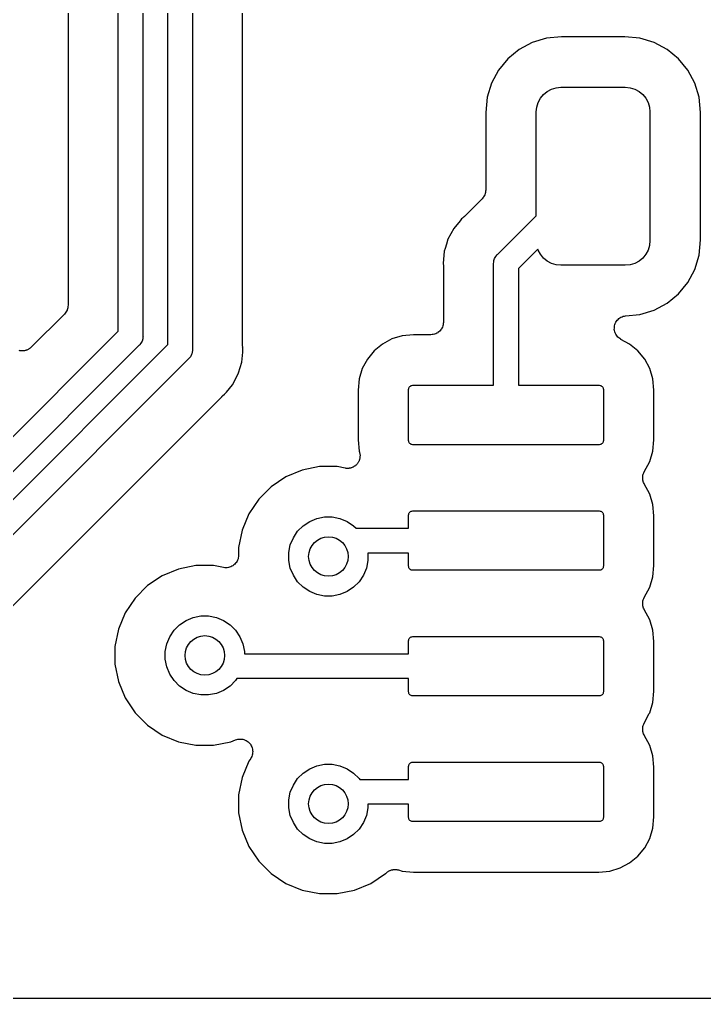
# Model space of a CAD drawing. Extents: x 83.1 to 154, y -94.5 to -68.3.
# Drawn here: x 129.38 to 136.3, y -94.47 to -84.57 of the extents above; entities that cross this region are included whole.
import ezdxf

# ---------------------------------------------------------------- set-up
doc = ezdxf.new("R2010")
doc.units = 0
doc.layers.add('BLACK', color=7, linetype='CONTINUOUS')

msp = doc.modelspace()

# ---------------------------------------------------------------- linework, layer by layer
at = {"layer": 'BLACK', "linetype": 'CONTINUOUS'}
for p, q in [((130.375, -87.7224), (130.375, -81.0061)), ((129.867, -81.0373), (129.867, -87.4594)), ((130.625, -81.0518), (130.625, -87.7681)), ((130.875, -87.8588), (130.875, -81.1425)), ((131.125, -81.1882), (131.125, -87.9045)), ((131.633, -87.8733), (131.633, -81.4512)), ((134.704, -84.761), (134.561, -84.8042)), ((134.858, -84.7457), (134.704, -84.761)), ((135.496, -84.7457), (134.858, -84.7457)), ((135.65, -84.761), (135.496, -84.7457)), ((135.793, -84.8042), (135.65, -84.761)), ((134.43, -84.8745), (134.314, -84.9691)), ((134.561, -84.8042), (134.43, -84.8745)), ((135.924, -84.8745), (135.793, -84.8042)), ((136.04, -84.9691), (135.924, -84.8745)), ((134.314, -84.9691), (134.22, -85.0843)), ((136.134, -85.0843), (136.04, -84.9691)), ((134.22, -85.0843), (134.149, -85.2158)), ((136.205, -85.2158), (136.134, -85.0843)), ((134.149, -85.2158), (134.106, -85.3584)), ((134.713, -85.2989), (134.756, -85.2758)), ((134.756, -85.2758), (134.803, -85.2616)), ((134.803, -85.2616), (134.852, -85.2568)), ((134.852, -85.2568), (135.502, -85.2568)), ((135.502, -85.2568), (135.551, -85.2616)), ((135.551, -85.2616), (135.598, -85.2758)), ((135.598, -85.2758), (135.641, -85.2989)), ((136.248, -85.3584), (136.205, -85.2158)), ((134.106, -85.3584), (134.091, -85.513)), ((134.621, -85.4111), (134.644, -85.3679)), ((134.644, -85.3679), (134.675, -85.33)), ((134.675, -85.33), (134.713, -85.2989)), ((135.641, -85.2989), (135.679, -85.33)), ((135.679, -85.33), (135.71, -85.3679)), ((135.71, -85.3679), (135.733, -85.4111)), ((136.263, -85.513), (136.248, -85.3584)), ((134.602, -85.5068), (134.607, -85.458)), ((134.607, -85.458), (134.621, -85.4111)), ((135.733, -85.4111), (135.747, -85.458)), ((135.747, -85.458), (135.752, -85.5068)), ((134.091, -85.513), (134.091, -86.2951)), ((134.602, -86.555), (134.602, -85.5068)), ((135.752, -85.5068), (135.752, -86.8068)), ((136.263, -86.8006), (136.263, -85.513)), ((134.069, -86.3668), (134.061, -86.3758)), ((134.075, -86.3554), (134.069, -86.3657)), ((134.069, -86.3657), (134.069, -86.3662)), ((134.069, -86.3662), (134.069, -86.3668)), ((134.081, -86.3451), (134.075, -86.3554)), ((134.085, -86.3326), (134.081, -86.3439)), ((134.081, -86.3439), (134.081, -86.3445)), ((134.081, -86.3445), (134.081, -86.3451)), ((134.088, -86.3215), (134.085, -86.3326)), ((134.09, -86.3085), (134.088, -86.3202)), ((134.088, -86.3202), (134.088, -86.3208)), ((134.088, -86.3208), (134.088, -86.3215)), ((134.091, -86.2968), (134.09, -86.3085)), ((134.091, -86.2951), (134.091, -86.2955)), ((134.091, -86.2955), (134.091, -86.2955)), ((134.091, -86.2955), (134.091, -86.2955)), ((134.091, -86.2955), (134.091, -86.2968)), ((134.054, -86.3849), (133.875, -86.5635)), ((134.061, -86.3758), (134.054, -86.3849)), ((133.866, -86.5719), (133.847, -86.5877)), ((133.87, -86.5681), (133.866, -86.5719)), ((133.874, -86.5647), (133.87, -86.5681)), ((133.875, -86.5635), (133.874, -86.5647)), ((134.212, -86.9448), (134.602, -86.555)), ((133.831, -86.6071), (133.767, -86.6841)), ((133.847, -86.5877), (133.831, -86.6071)), ((133.831, -86.6071), (133.831, -86.6071)), ((133.767, -86.6841), (133.709, -86.7941)), ((133.694, -86.8416), (133.68, -86.887)), ((133.709, -86.7941), (133.694, -86.8415)), ((133.694, -86.8415), (133.694, -86.8416)), ((135.747, -86.8556), (135.733, -86.9025)), ((135.752, -86.8068), (135.747, -86.8556)), ((136.248, -86.9552), (136.263, -86.8006)), ((133.672, -86.9134), (133.66, -87.0375)), ((133.68, -86.887), (133.672, -86.9134)), ((133.68, -86.887), (133.68, -86.887)), ((134.18, -86.9894), (134.192, -86.9677)), ((134.192, -86.9677), (134.204, -86.9534)), ((134.204, -86.9534), (134.207, -86.9487)), ((134.204, -86.9534), (134.204, -86.9534)), ((134.207, -86.9487), (134.212, -86.9448)), ((134.618, -86.8926), (134.421, -87.0893)), ((134.621, -86.9025), (134.618, -86.8926)), ((134.644, -86.9457), (134.621, -86.9025)), ((134.675, -86.9836), (134.644, -86.9457)), ((135.71, -86.9457), (135.679, -86.9836)), ((135.733, -86.9025), (135.71, -86.9457)), ((136.205, -87.0978), (136.248, -86.9552)), ((133.66, -87.0375), (133.663, -87.0624)), ((133.663, -87.0624), (133.663, -87.0641)), ((133.663, -87.0641), (133.663, -87.0695)), ((134.171, -87.0375), (134.172, -87.0264)), ((134.171, -87.0436), (134.171, -87.0375)), ((134.171, -88.2698), (134.171, -87.0436)), ((134.172, -87.0264), (134.173, -87.013)), ((134.173, -87.013), (134.174, -87.009)), ((134.174, -87.009), (134.18, -86.9894)), ((134.713, -87.0147), (134.675, -86.9836)), ((134.756, -87.0378), (134.713, -87.0147)), ((134.803, -87.052), (134.756, -87.0378)), ((134.852, -87.0568), (134.803, -87.052)), ((135.502, -87.0568), (134.852, -87.0568)), ((135.551, -87.052), (135.502, -87.0568)), ((135.598, -87.0378), (135.551, -87.052)), ((135.641, -87.0147), (135.598, -87.0378)), ((135.679, -86.9836), (135.641, -87.0147)), ((133.663, -87.0695), (133.663, -87.0748)), ((133.663, -87.0748), (133.663, -87.6317)), ((134.421, -87.0893), (134.421, -88.2698)), ((136.134, -87.2293), (136.205, -87.0978)), ((136.04, -87.3445), (136.134, -87.2293)), ((135.924, -87.4391), (136.04, -87.3445)), ((129.867, -87.4612), (129.866, -87.4728)), ((129.867, -87.4594), (129.867, -87.4598)), ((129.867, -87.4598), (129.867, -87.4598)), ((129.867, -87.4598), (129.867, -87.4599)), ((129.867, -87.4599), (129.867, -87.4612)), ((135.793, -87.5094), (135.924, -87.4391)), ((129.83, -87.5492), (129.493, -87.8856)), ((129.837, -87.5401), (129.83, -87.5492)), ((129.845, -87.5311), (129.837, -87.5401)), ((129.846, -87.53), (129.845, -87.5306)), ((129.845, -87.5306), (129.845, -87.5311)), ((129.851, -87.5197), (129.846, -87.53)), ((129.857, -87.5094), (129.851, -87.5197)), ((129.861, -87.497), (129.857, -87.5082)), ((129.857, -87.5082), (129.857, -87.5088)), ((129.857, -87.5088), (129.857, -87.5094)), ((129.864, -87.4858), (129.861, -87.497)), ((129.866, -87.4728), (129.864, -87.4845)), ((129.864, -87.4845), (129.864, -87.4851)), ((129.864, -87.4851), (129.864, -87.4858)), ((135.505, -87.5669), (135.65, -87.5526)), ((135.65, -87.5526), (135.793, -87.5094)), ((133.661, -87.6581), (133.657, -87.6695)), ((133.662, -87.6454), (133.661, -87.6573)), ((133.661, -87.6573), (133.661, -87.6577)), ((133.661, -87.6577), (133.661, -87.6581)), ((133.663, -87.6335), (133.662, -87.6454)), ((133.663, -87.6317), (133.663, -87.6326)), ((133.663, -87.6326), (133.663, -87.6326)), ((133.663, -87.6326), (133.663, -87.6326)), ((133.663, -87.6326), (133.663, -87.6335)), ((135.394, -87.6679), (135.397, -87.6558)), ((135.397, -87.6555), (135.401, -87.6443)), ((135.397, -87.6556), (135.397, -87.6555)), ((135.397, -87.6558), (135.397, -87.6556)), ((135.401, -87.6443), (135.406, -87.6329)), ((135.406, -87.6327), (135.413, -87.6224)), ((135.406, -87.6328), (135.406, -87.6327)), ((135.406, -87.6329), (135.406, -87.6328)), ((135.413, -87.6224), (135.42, -87.6124)), ((135.42, -87.6121), (135.429, -87.6035)), ((135.42, -87.6123), (135.42, -87.6121)), ((135.42, -87.6124), (135.42, -87.6123)), ((135.429, -87.6035), (135.438, -87.5949)), ((135.438, -87.5947), (135.448, -87.5879)), ((135.438, -87.5948), (135.438, -87.5947)), ((135.438, -87.5949), (135.438, -87.5948)), ((135.448, -87.5879), (135.458, -87.5812)), ((135.458, -87.5811), (135.459, -87.581)), ((135.458, -87.5812), (135.458, -87.5811)), ((135.459, -87.581), (135.47, -87.5764)), ((135.47, -87.5764), (135.481, -87.5717)), ((135.481, -87.5716), (135.493, -87.5693)), ((135.481, -87.5717), (135.481, -87.5716)), ((135.481, -87.5717), (135.481, -87.5717)), ((135.493, -87.5693), (135.505, -87.5669)), ((128.802, -89.2958), (130.375, -87.7224)), ((133.36, -87.7587), (133.246, -87.77)), ((133.536, -87.7587), (133.36, -87.7587)), ((133.548, -87.7576), (133.536, -87.7587)), ((133.56, -87.7565), (133.548, -87.7576)), ((133.561, -87.7564), (133.56, -87.7565)), ((133.572, -87.7528), (133.561, -87.7563)), ((133.561, -87.7563), (133.561, -87.7564)), ((133.584, -87.7495), (133.572, -87.7528)), ((133.585, -87.7491), (133.584, -87.7493)), ((133.584, -87.7493), (133.584, -87.7495)), ((133.595, -87.7435), (133.585, -87.7491)), ((133.606, -87.738), (133.595, -87.7435)), ((133.607, -87.7375), (133.606, -87.7377)), ((133.606, -87.7377), (133.606, -87.738)), ((133.616, -87.73), (133.607, -87.7375)), ((133.625, -87.7225), (133.616, -87.73)), ((133.626, -87.7218), (133.625, -87.7221)), ((133.625, -87.7221), (133.625, -87.7225)), ((133.633, -87.7126), (133.626, -87.7218)), ((133.641, -87.7035), (133.633, -87.7126)), ((133.642, -87.7027), (133.641, -87.7031)), ((133.641, -87.7031), (133.641, -87.7035)), ((133.647, -87.6922), (133.642, -87.7027)), ((133.653, -87.6818), (133.647, -87.6922)), ((133.657, -87.6695), (133.653, -87.6809)), ((133.653, -87.6809), (133.653, -87.6813)), ((133.653, -87.6813), (133.653, -87.6818)), ((135.391, -87.7045), (135.392, -87.6921)), ((135.391, -87.7047), (135.391, -87.7045)), ((135.391, -87.7049), (135.391, -87.7047)), ((135.394, -87.7167), (135.391, -87.7049)), ((135.392, -87.6798), (135.394, -87.6679)), ((135.392, -87.6799), (135.392, -87.6798)), ((135.392, -87.6801), (135.392, -87.6799)), ((135.392, -87.6921), (135.392, -87.6801)), ((135.396, -87.7289), (135.394, -87.7167)), ((135.396, -87.7291), (135.396, -87.7289)), ((135.396, -87.7292), (135.396, -87.7291)), ((135.401, -87.7404), (135.396, -87.7292)), ((135.405, -87.7519), (135.401, -87.7404)), ((135.405, -87.752), (135.405, -87.7519)), ((135.405, -87.7522), (135.405, -87.752)), ((135.412, -87.7623), (135.405, -87.7522)), ((129.046, -89.6876), (130.875, -87.8588)), ((130.593, -87.8582), (130.589, -87.863)), ((130.604, -87.8445), (130.593, -87.8582)), ((130.593, -87.8582), (130.593, -87.8582)), ((130.616, -87.8223), (130.604, -87.844)), ((130.604, -87.844), (130.604, -87.8445)), ((130.623, -87.7987), (130.616, -87.8223)), ((130.625, -87.7803), (130.623, -87.7987)), ((130.625, -87.7681), (130.626, -87.7742)), ((130.626, -87.7742), (130.625, -87.7803)), ((130.625, -87.7803), (130.625, -87.7803)), ((133.046, -87.8524), (132.963, -87.9212)), ((133.142, -87.8014), (133.046, -87.8524)), ((133.246, -87.77), (133.142, -87.8014)), ((135.419, -87.7727), (135.412, -87.7623)), ((135.419, -87.7728), (135.419, -87.7727)), ((135.419, -87.7729), (135.419, -87.7728)), ((135.427, -87.7816), (135.419, -87.7729)), ((135.436, -87.7904), (135.427, -87.7816)), ((135.436, -87.7905), (135.436, -87.7904)), ((135.436, -87.7906), (135.436, -87.7905)), ((135.446, -87.7975), (135.436, -87.7906)), ((135.456, -87.8045), (135.446, -87.7975)), ((135.457, -87.8046), (135.456, -87.8045)), ((135.458, -87.8053), (135.457, -87.8046)), ((135.457, -87.8046), (135.457, -87.8046)), ((135.457, -87.8046), (135.457, -87.8046)), ((135.546, -87.8524), (135.458, -87.8053)), ((135.63, -87.9212), (135.546, -87.8524)), ((130.584, -87.8669), (128.946, -89.5049)), ((129.378, -87.9202), (129.372, -87.9184)), ((129.384, -87.9209), (129.378, -87.9202)), ((129.391, -87.9222), (129.384, -87.9209)), ((129.396, -87.9222), (129.391, -87.9222)), ((129.402, -87.9228), (129.396, -87.9222)), ((129.409, -87.9223), (129.402, -87.9228)), ((129.415, -87.9223), (129.409, -87.9223)), ((129.421, -87.9212), (129.415, -87.9223)), ((129.427, -87.9207), (129.421, -87.9212)), ((129.433, -87.9188), (129.427, -87.9207)), ((129.44, -87.9176), (129.433, -87.9188)), ((129.445, -87.9154), (129.44, -87.9176)), ((129.451, -87.9138), (129.445, -87.9154)), ((129.457, -87.9107), (129.451, -87.9138)), ((129.463, -87.9083), (129.457, -87.9107)), ((129.468, -87.905), (129.463, -87.9083)), ((129.473, -87.9024), (129.468, -87.905)), ((129.478, -87.8982), (129.473, -87.9024)), ((129.483, -87.8946), (129.478, -87.8982)), ((129.487, -87.8906), (129.483, -87.8946)), ((129.492, -87.8869), (129.487, -87.8906)), ((129.493, -87.8856), (129.492, -87.8869)), ((130.589, -87.863), (130.584, -87.8669)), ((131.118, -87.9526), (131.116, -87.9587)), ((131.123, -87.9351), (131.118, -87.9526)), ((131.125, -87.9167), (131.123, -87.9351)), ((131.125, -87.9045), (131.126, -87.9106)), ((131.126, -87.9106), (131.125, -87.9167)), ((131.125, -87.9167), (131.125, -87.9167)), ((131.624, -88.0347), (131.634, -87.9355)), ((131.634, -87.8786), (131.633, -87.8733)), ((131.633, -87.884), (131.634, -87.8786)), ((131.634, -87.8857), (131.633, -87.884)), ((131.636, -87.9106), (131.634, -87.8857)), ((131.634, -87.9355), (131.636, -87.9106)), ((131.634, -87.9355), (131.634, -87.9355)), ((132.963, -87.9212), (132.894, -88.0049)), ((135.699, -88.0049), (135.63, -87.9212)), ((131.084, -88.0033), (129.223, -89.8643)), ((131.089, -87.9994), (131.084, -88.0033)), ((131.093, -87.9947), (131.089, -87.9994)), ((131.104, -87.9804), (131.093, -87.9947)), ((131.093, -87.9947), (131.093, -87.9947)), ((131.116, -87.9587), (131.104, -87.9804)), ((131.591, -88.1422), (131.624, -88.0347)), ((132.894, -88.0049), (132.843, -88.1004)), ((135.75, -88.1004), (135.699, -88.0049)), ((131.529, -88.264), (131.588, -88.154)), ((131.588, -88.154), (131.591, -88.1423)), ((131.591, -88.1423), (131.591, -88.1422)), ((132.843, -88.1004), (132.811, -88.204)), ((135.781, -88.204), (135.75, -88.1004)), ((132.811, -88.204), (132.8, -88.318)), ((135.792, -88.318), (135.781, -88.204)), ((131.45, -88.3604), (131.468, -88.3379)), ((131.468, -88.3379), (131.529, -88.264)), ((132.8, -88.318), (132.8, -88.8216)), ((133.311, -88.3118), (133.312, -88.3036)), ((133.311, -88.8278), (133.311, -88.3118)), ((133.312, -88.3036), (133.314, -88.2957)), ((133.314, -88.2957), (133.318, -88.2885)), ((133.318, -88.2885), (133.324, -88.2821)), ((133.324, -88.2821), (133.33, -88.2769)), ((133.33, -88.2769), (133.337, -88.273)), ((133.337, -88.273), (133.345, -88.2706)), ((133.345, -88.2706), (133.353, -88.2698)), ((133.353, -88.2698), (134.171, -88.2698)), ((134.421, -88.2698), (135.239, -88.2698)), ((135.239, -88.2698), (135.247, -88.2706)), ((135.247, -88.2706), (135.255, -88.273)), ((135.255, -88.273), (135.263, -88.2769)), ((135.263, -88.2769), (135.269, -88.2821)), ((135.269, -88.2821), (135.274, -88.2885)), ((135.274, -88.2885), (135.278, -88.2957)), ((135.278, -88.2957), (135.28, -88.3036)), ((135.28, -88.3036), (135.281, -88.3118)), ((135.281, -88.3118), (135.281, -88.8278)), ((135.792, -88.8216), (135.792, -88.318)), ((129.604, -90.2015), (131.421, -88.3846)), ((131.421, -88.3846), (131.422, -88.3833)), ((131.422, -88.3833), (131.427, -88.38)), ((131.427, -88.38), (131.43, -88.3762)), ((131.43, -88.3762), (131.45, -88.3604)), ((132.8, -88.8216), (132.811, -88.9356)), ((133.312, -88.836), (133.311, -88.8278)), ((133.314, -88.8439), (133.312, -88.836)), ((133.318, -88.8511), (133.314, -88.8439)), ((135.278, -88.8439), (135.274, -88.8511)), ((135.28, -88.836), (135.278, -88.8439)), ((135.281, -88.8278), (135.28, -88.836)), ((135.781, -88.9356), (135.792, -88.8216)), ((132.811, -88.9356), (132.815, -88.9463)), ((132.815, -88.9463), (132.815, -88.948)), ((133.324, -88.8575), (133.318, -88.8511)), ((133.33, -88.8627), (133.324, -88.8575)), ((133.337, -88.8666), (133.33, -88.8627)), ((133.345, -88.869), (133.337, -88.8666)), ((133.353, -88.8698), (133.345, -88.869)), ((135.239, -88.8698), (133.353, -88.8698)), ((135.247, -88.869), (135.239, -88.8698)), ((135.255, -88.8666), (135.247, -88.869)), ((135.263, -88.8627), (135.255, -88.8666)), ((135.269, -88.8575), (135.263, -88.8627)), ((135.274, -88.8511), (135.269, -88.8575)), ((135.75, -89.0392), (135.781, -88.9356)), ((132.805, -89.0442), (132.801, -89.0491)), ((132.807, -89.0382), (132.805, -89.0442)), ((132.81, -89.0325), (132.807, -89.0382)), ((132.812, -89.0268), (132.81, -89.0325)), ((132.814, -89.0214), (132.812, -89.0268)), ((132.816, -89.015), (132.814, -89.0214)), ((132.815, -88.948), (132.816, -88.9538)), ((132.816, -88.9538), (132.818, -88.9595)), ((132.818, -89.0088), (132.816, -89.015)), ((132.818, -88.9595), (132.819, -88.9659)), ((132.819, -88.9971), (132.818, -89.0029)), ((132.818, -89.0029), (132.818, -89.0088)), ((132.819, -88.9659), (132.82, -88.9724)), ((132.82, -88.9841), (132.819, -88.9906)), ((132.819, -88.9906), (132.819, -88.9971)), ((132.82, -88.9724), (132.82, -88.9783)), ((132.82, -88.9783), (132.82, -88.9841)), ((135.693, -89.1449), (135.75, -89.0392)), ((132.235, -89.1269), (132.07, -89.1953)), ((132.411, -89.092), (132.235, -89.1269)), ((132.589, -89.092), (132.411, -89.092)), ((132.668, -89.1077), (132.589, -89.092)), ((132.674, -89.1083), (132.668, -89.1077)), ((132.68, -89.1095), (132.674, -89.1083)), ((132.687, -89.1095), (132.68, -89.1095)), ((132.693, -89.1101), (132.687, -89.1095)), ((132.699, -89.1096), (132.693, -89.1101)), ((132.705, -89.1096), (132.699, -89.1096)), ((132.711, -89.1084), (132.705, -89.1096)), ((132.718, -89.1077), (132.711, -89.1084)), ((132.723, -89.106), (132.718, -89.1077)), ((132.729, -89.1049), (132.723, -89.106)), ((132.735, -89.1025), (132.729, -89.1049)), ((132.741, -89.1006), (132.735, -89.1025)), ((132.747, -89.0978), (132.741, -89.1006)), ((132.752, -89.0956), (132.747, -89.0978)), ((132.758, -89.092), (132.752, -89.0956)), ((132.763, -89.089), (132.758, -89.092)), ((132.768, -89.0853), (132.763, -89.089)), ((132.773, -89.082), (132.768, -89.0853)), ((132.778, -89.0775), (132.773, -89.082)), ((132.783, -89.0733), (132.778, -89.0775)), ((132.786, -89.0688), (132.783, -89.0733)), ((132.791, -89.0647), (132.786, -89.0688)), ((132.794, -89.0593), (132.791, -89.0647)), ((132.798, -89.0543), (132.794, -89.0593)), ((132.801, -89.0491), (132.798, -89.0543)), ((135.689, -89.1558), (135.693, -89.1449)), ((132.07, -89.1953), (131.921, -89.2947)), ((135.679, -89.1909), (135.681, -89.1794)), ((135.679, -89.1915), (135.679, -89.1909)), ((135.679, -89.1921), (135.679, -89.1915)), ((135.679, -89.2039), (135.679, -89.1921)), ((135.679, -89.2157), (135.679, -89.2039)), ((135.679, -89.2163), (135.679, -89.2157)), ((135.679, -89.2169), (135.679, -89.2163)), ((135.681, -89.2285), (135.679, -89.2169)), ((135.681, -89.1794), (135.684, -89.1678)), ((135.683, -89.2401), (135.681, -89.2285)), ((135.683, -89.2406), (135.683, -89.2401)), ((135.684, -89.2412), (135.683, -89.2406)), ((135.684, -89.1667), (135.689, -89.1558)), ((135.684, -89.1673), (135.684, -89.1667)), ((135.684, -89.1678), (135.684, -89.1673)), ((135.688, -89.2521), (135.684, -89.2412)), ((131.921, -89.2947), (131.795, -89.4212)), ((135.692, -89.2631), (135.688, -89.2521)), ((135.693, -89.2642), (135.692, -89.2631)), ((135.693, -89.2647), (135.693, -89.2642)), ((135.693, -89.2642), (135.693, -89.2642)), ((135.693, -89.2642), (135.693, -89.2642)), ((135.75, -89.3704), (135.693, -89.2647)), ((131.795, -89.4212), (131.695, -89.5699)), ((135.781, -89.474), (135.75, -89.3704)), ((133.337, -89.543), (133.345, -89.5406)), ((133.345, -89.5406), (133.353, -89.5398)), ((133.353, -89.5398), (135.239, -89.5398)), ((135.239, -89.5398), (135.247, -89.5406)), ((135.247, -89.5406), (135.255, -89.543)), ((135.792, -89.588), (135.781, -89.474)), ((131.695, -89.5699), (131.627, -89.7351)), ((132.311, -89.6455), (132.383, -89.6154)), ((132.383, -89.6154), (132.461, -89.6)), ((132.461, -89.6), (132.539, -89.6)), ((132.539, -89.6), (132.617, -89.6154)), ((132.617, -89.6154), (132.689, -89.6455)), ((133.311, -89.5818), (133.312, -89.5736)), ((133.311, -89.7148), (133.311, -89.5818)), ((133.312, -89.5736), (133.314, -89.5657)), ((133.314, -89.5657), (133.318, -89.5585)), ((133.318, -89.5585), (133.324, -89.5521)), ((133.324, -89.5521), (133.33, -89.5469)), ((133.33, -89.5469), (133.337, -89.543)), ((135.255, -89.543), (135.263, -89.5469)), ((135.263, -89.5469), (135.269, -89.5521)), ((135.269, -89.5521), (135.274, -89.5585)), ((135.274, -89.5585), (135.278, -89.5657)), ((135.278, -89.5657), (135.28, -89.5736)), ((135.28, -89.5736), (135.281, -89.5818)), ((135.281, -89.5818), (135.281, -90.0978)), ((135.792, -90.0916), (135.792, -89.588)), ((131.627, -89.7351), (131.592, -89.9106)), ((132.189, -89.745), (132.245, -89.6893)), ((132.245, -89.6893), (132.311, -89.6455)), ((132.689, -89.6455), (132.755, -89.6893)), ((132.755, -89.6893), (132.78, -89.7148)), ((132.78, -89.7148), (133.311, -89.7148)), ((132.115, -89.8833), (132.146, -89.8105)), ((132.146, -89.8105), (132.189, -89.745)), ((131.592, -89.9106), (131.592, -89.9875)), ((132.1, -89.9606), (132.115, -89.8833)), ((131.586, -90.0253), (131.582, -90.0368)), ((131.589, -90.0139), (131.586, -90.0253)), ((131.591, -90.0012), (131.589, -90.0131)), ((131.589, -90.0131), (131.589, -90.0135)), ((131.589, -90.0135), (131.589, -90.0139)), ((131.592, -89.9893), (131.591, -90.0012)), ((131.592, -89.9875), (131.592, -89.9885)), ((131.592, -89.9885), (131.592, -89.9885)), ((131.592, -89.9885), (131.592, -89.9885)), ((131.592, -89.9885), (131.592, -89.9893)), ((132.1, -90.0394), (132.1, -89.9606)), ((133.311, -89.9648), (132.9, -89.9648)), ((132.9, -89.9648), (132.9, -90.0394)), ((133.311, -90.0978), (133.311, -89.9648)), ((130.985, -90.1269), (130.82, -90.1953)), ((131.161, -90.092), (130.985, -90.1269)), ((131.339, -90.092), (131.161, -90.092)), ((131.44, -90.112), (131.339, -90.092)), ((131.452, -90.1132), (131.44, -90.112)), ((131.464, -90.1145), (131.452, -90.1132)), ((131.465, -90.1145), (131.464, -90.1145)), ((131.477, -90.1133), (131.465, -90.1145)), ((131.465, -90.1145), (131.465, -90.1145)), ((131.489, -90.1122), (131.477, -90.1133)), ((131.49, -90.1121), (131.489, -90.1121)), ((131.489, -90.1121), (131.489, -90.1122)), ((131.501, -90.1086), (131.49, -90.1121)), ((131.513, -90.1052), (131.501, -90.1086)), ((131.524, -90.0993), (131.513, -90.1049)), ((131.513, -90.1049), (131.513, -90.1051)), ((131.513, -90.1051), (131.513, -90.1052)), ((131.535, -90.0938), (131.524, -90.0993)), ((131.544, -90.0858), (131.535, -90.0933)), ((131.535, -90.0933), (131.535, -90.0935)), ((131.535, -90.0935), (131.535, -90.0938)), ((131.554, -90.0782), (131.544, -90.0858)), ((131.562, -90.0684), (131.554, -90.0777)), ((131.554, -90.0777), (131.554, -90.0779)), ((131.554, -90.0779), (131.554, -90.0782)), ((131.57, -90.0592), (131.562, -90.0684)), ((131.576, -90.0479), (131.57, -90.0586)), ((131.57, -90.0586), (131.57, -90.0589)), ((131.57, -90.0589), (131.57, -90.0592)), ((131.582, -90.0375), (131.576, -90.0479)), ((131.582, -90.0368), (131.582, -90.0371)), ((131.582, -90.0371), (131.582, -90.0375)), ((132.115, -90.1167), (132.1, -90.0394)), ((132.146, -90.1895), (132.115, -90.1167)), ((132.885, -90.1167), (132.854, -90.1895)), ((132.9, -90.0394), (132.885, -90.1167)), ((133.312, -90.106), (133.311, -90.0978)), ((133.314, -90.1139), (133.312, -90.106)), ((133.318, -90.1211), (133.314, -90.1139)), ((133.324, -90.1275), (133.318, -90.1211)), ((133.33, -90.1327), (133.324, -90.1275)), ((133.337, -90.1366), (133.33, -90.1327)), ((135.263, -90.1327), (135.255, -90.1366)), ((135.269, -90.1275), (135.263, -90.1327)), ((135.274, -90.1211), (135.269, -90.1275)), ((135.278, -90.1139), (135.274, -90.1211)), ((135.28, -90.106), (135.278, -90.1139)), ((135.281, -90.0978), (135.28, -90.106)), ((135.781, -90.2056), (135.792, -90.0916)), ((128.998, -90.8082), (129.604, -90.2015)), ((129.604, -90.2015), (129.604, -90.2015)), ((130.82, -90.1953), (130.671, -90.2947)), ((132.189, -90.255), (132.146, -90.1895)), ((132.854, -90.1895), (132.811, -90.255)), ((133.345, -90.139), (133.337, -90.1366)), ((133.353, -90.1398), (133.345, -90.139)), ((135.239, -90.1398), (133.353, -90.1398)), ((135.247, -90.139), (135.239, -90.1398)), ((135.255, -90.1366), (135.247, -90.139)), ((135.75, -90.3092), (135.781, -90.2056)), ((130.671, -90.2947), (130.545, -90.4212)), ((132.245, -90.3107), (132.189, -90.255)), ((132.311, -90.3545), (132.245, -90.3107)), ((132.755, -90.3107), (132.689, -90.3545)), ((132.811, -90.255), (132.755, -90.3107)), ((135.693, -90.4149), (135.75, -90.3092)), ((130.545, -90.4212), (130.445, -90.5699)), ((132.383, -90.3846), (132.311, -90.3545)), ((132.461, -90.4), (132.383, -90.3846)), ((132.539, -90.4), (132.461, -90.4)), ((132.617, -90.3846), (132.539, -90.4)), ((132.689, -90.3545), (132.617, -90.3846)), ((135.684, -90.4367), (135.689, -90.4258)), ((135.689, -90.4258), (135.693, -90.4149)), ((135.679, -90.4609), (135.681, -90.4494)), ((135.679, -90.4615), (135.679, -90.4609)), ((135.679, -90.4621), (135.679, -90.4615)), ((135.679, -90.4739), (135.679, -90.4621)), ((135.679, -90.4857), (135.679, -90.4739)), ((135.679, -90.4863), (135.679, -90.4857)), ((135.679, -90.4869), (135.679, -90.4863)), ((135.681, -90.4985), (135.679, -90.4869)), ((135.681, -90.4494), (135.684, -90.4378)), ((135.683, -90.5101), (135.681, -90.4985)), ((135.683, -90.5106), (135.683, -90.5101)), ((135.684, -90.5112), (135.683, -90.5106)), ((135.684, -90.4373), (135.684, -90.4367)), ((135.684, -90.4378), (135.684, -90.4373)), ((135.688, -90.5221), (135.684, -90.5112)), ((135.692, -90.5331), (135.688, -90.5221)), ((130.445, -90.5699), (130.377, -90.7351)), ((131.061, -90.6455), (131.133, -90.6154)), ((131.133, -90.6154), (131.211, -90.6)), ((131.211, -90.6), (131.289, -90.6)), ((131.289, -90.6), (131.367, -90.6154)), ((131.367, -90.6154), (131.439, -90.6455)), ((135.693, -90.5341), (135.692, -90.5331)), ((135.693, -90.5342), (135.693, -90.5341)), ((135.693, -90.5347), (135.693, -90.5342)), ((135.693, -90.5342), (135.693, -90.5342)), ((135.75, -90.6404), (135.693, -90.5347)), ((130.939, -90.745), (130.995, -90.6893)), ((130.995, -90.6893), (131.061, -90.6455)), ((131.439, -90.6455), (131.505, -90.6893)), ((131.505, -90.6893), (131.561, -90.745)), ((135.781, -90.744), (135.75, -90.6404)), ((130.377, -90.7351), (130.342, -90.9106)), ((130.865, -90.8833), (130.896, -90.8105)), ((130.896, -90.8105), (130.939, -90.745)), ((131.561, -90.745), (131.604, -90.8105)), ((131.604, -90.8105), (131.635, -90.8833)), ((133.318, -90.8285), (133.324, -90.8221)), ((133.324, -90.8221), (133.33, -90.8169)), ((133.33, -90.8169), (133.337, -90.813)), ((133.337, -90.813), (133.345, -90.8106)), ((133.345, -90.8106), (133.353, -90.8098)), ((133.353, -90.8098), (135.239, -90.8098)), ((135.239, -90.8098), (135.247, -90.8106)), ((135.247, -90.8106), (135.255, -90.813)), ((135.255, -90.813), (135.263, -90.8169)), ((135.263, -90.8169), (135.269, -90.8221)), ((135.269, -90.8221), (135.274, -90.8285)), ((135.792, -90.858), (135.781, -90.744)), ((130.342, -90.9106), (130.342, -91.0894)), ((130.85, -90.9606), (130.865, -90.8833)), ((131.635, -90.8833), (131.65, -90.9606)), ((133.311, -90.8518), (133.312, -90.8436)), ((133.311, -90.9848), (133.311, -90.8518)), ((133.312, -90.8436), (133.314, -90.8357)), ((133.314, -90.8357), (133.318, -90.8285)), ((135.274, -90.8285), (135.278, -90.8357)), ((135.278, -90.8357), (135.28, -90.8436)), ((135.28, -90.8436), (135.281, -90.8518)), ((135.281, -90.8518), (135.281, -91.3678)), ((135.792, -91.3616), (135.792, -90.858)), ((130.85, -91.0394), (130.85, -90.9606)), ((131.65, -90.9606), (131.65, -90.9848)), ((131.65, -90.9848), (133.311, -90.9848)), ((130.342, -91.0894), (130.377, -91.2649)), ((130.865, -91.1167), (130.85, -91.0394)), ((130.896, -91.1895), (130.865, -91.1167)), ((130.939, -91.255), (130.896, -91.1895)), ((130.377, -91.2649), (130.445, -91.4301)), ((130.995, -91.3107), (130.939, -91.255)), ((131.061, -91.3545), (130.995, -91.3107)), ((131.505, -91.3107), (131.439, -91.3545)), ((131.561, -91.255), (131.505, -91.3107)), ((131.574, -91.2348), (131.561, -91.255)), ((133.311, -91.2348), (131.574, -91.2348)), ((133.311, -91.3678), (133.311, -91.2348)), ((131.133, -91.3846), (131.061, -91.3545)), ((131.211, -91.4), (131.133, -91.3846)), ((131.289, -91.4), (131.211, -91.4)), ((131.367, -91.3846), (131.289, -91.4)), ((131.439, -91.3545), (131.367, -91.3846)), ((133.312, -91.376), (133.311, -91.3678)), ((133.314, -91.3839), (133.312, -91.376)), ((133.318, -91.3911), (133.314, -91.3839)), ((133.324, -91.3975), (133.318, -91.3911)), ((133.33, -91.4027), (133.324, -91.3975)), ((133.337, -91.4066), (133.33, -91.4027)), ((133.345, -91.409), (133.337, -91.4066)), ((133.353, -91.4098), (133.345, -91.409)), ((135.239, -91.4098), (133.353, -91.4098)), ((135.247, -91.409), (135.239, -91.4098)), ((135.255, -91.4066), (135.247, -91.409)), ((135.263, -91.4027), (135.255, -91.4066)), ((135.269, -91.3975), (135.263, -91.4027)), ((135.274, -91.3911), (135.269, -91.3975)), ((135.278, -91.3839), (135.274, -91.3911)), ((135.28, -91.376), (135.278, -91.3839)), ((135.281, -91.3678), (135.28, -91.376)), ((135.781, -91.4756), (135.792, -91.3616)), ((130.445, -91.4301), (130.545, -91.5788)), ((135.75, -91.5792), (135.781, -91.4756)), ((130.545, -91.5788), (130.671, -91.7053)), ((135.693, -91.6849), (135.745, -91.5882)), ((135.745, -91.5882), (135.75, -91.5792)), ((135.745, -91.5882), (135.745, -91.5882)), ((130.671, -91.7053), (130.82, -91.8047)), ((135.681, -91.7193), (135.684, -91.7078)), ((135.684, -91.7067), (135.689, -91.6958)), ((135.684, -91.7073), (135.684, -91.7067)), ((135.684, -91.7078), (135.684, -91.7073)), ((135.689, -91.6958), (135.693, -91.6849)), ((130.82, -91.8047), (130.985, -91.8731)), ((135.679, -91.7309), (135.681, -91.7193)), ((135.679, -91.7315), (135.679, -91.7309)), ((135.679, -91.7321), (135.679, -91.7315)), ((135.679, -91.7439), (135.679, -91.7321)), ((135.679, -91.7557), (135.679, -91.7439)), ((135.679, -91.7563), (135.679, -91.7557)), ((135.679, -91.7569), (135.679, -91.7563)), ((135.681, -91.7685), (135.679, -91.7569)), ((135.683, -91.7801), (135.681, -91.7685)), ((135.683, -91.7806), (135.683, -91.7801)), ((135.684, -91.7812), (135.683, -91.7806)), ((135.688, -91.7921), (135.684, -91.7812)), ((135.692, -91.8031), (135.688, -91.7921)), ((135.693, -91.8042), (135.692, -91.8031)), ((135.693, -91.8047), (135.693, -91.8042)), ((135.693, -91.8042), (135.693, -91.8042)), ((135.693, -91.8042), (135.693, -91.8042)), ((135.75, -91.9104), (135.693, -91.8047)), ((130.985, -91.8731), (131.161, -91.908)), ((131.161, -91.908), (131.339, -91.908)), ((131.339, -91.908), (131.515, -91.8731)), ((131.515, -91.8731), (131.559, -91.8546)), ((131.559, -91.8546), (131.561, -91.8541)), ((131.561, -91.854), (131.573, -91.8506)), ((131.561, -91.8541), (131.561, -91.854)), ((131.561, -91.8541), (131.561, -91.8541)), ((131.561, -91.8541), (131.561, -91.8541)), ((131.573, -91.8506), (131.585, -91.8472)), ((131.585, -91.8471), (131.597, -91.8461)), ((131.585, -91.8472), (131.585, -91.8471)), ((131.585, -91.8471), (131.585, -91.8471)), ((131.597, -91.8461), (131.609, -91.845)), ((131.609, -91.845), (131.609, -91.845)), ((131.609, -91.845), (131.61, -91.845)), ((131.61, -91.845), (131.621, -91.8463)), ((131.621, -91.8463), (131.634, -91.8476)), ((131.634, -91.8476), (131.634, -91.8477)), ((131.634, -91.8477), (131.634, -91.8477)), ((131.634, -91.8477), (131.646, -91.8513)), ((131.646, -91.8513), (131.658, -91.855)), ((131.658, -91.855), (131.658, -91.8551)), ((131.658, -91.8551), (131.658, -91.8552)), ((131.658, -91.8552), (131.668, -91.8609)), ((131.668, -91.8609), (131.679, -91.8669)), ((131.679, -91.8669), (131.679, -91.867)), ((131.679, -91.867), (131.68, -91.8671)), ((131.68, -91.8671), (131.689, -91.8747)), ((131.689, -91.8747), (131.698, -91.8827)), ((131.698, -91.8827), (131.698, -91.8829)), ((131.698, -91.8829), (131.699, -91.883)), ((131.699, -91.883), (131.706, -91.8919)), ((131.706, -91.8919), (131.714, -91.902)), ((131.714, -91.902), (131.714, -91.9021)), ((131.714, -91.9021), (131.714, -91.9022)), ((131.714, -91.9022), (131.72, -91.9126)), ((131.72, -91.9126), (131.726, -91.9239)), ((135.781, -92.014), (135.75, -91.9104)), ((131.729, -92.0091), (131.725, -92.0207)), ((131.726, -91.9239), (131.726, -91.924)), ((131.726, -91.924), (131.726, -91.9242)), ((131.726, -91.9242), (131.729, -91.9356)), ((131.729, -91.9356), (131.733, -91.9476)), ((131.732, -91.9973), (131.729, -92.0091)), ((131.733, -91.997), (131.732, -91.9971)), ((131.732, -91.9971), (131.732, -91.9973)), ((131.733, -91.9476), (131.733, -91.9478)), ((131.733, -91.9478), (131.733, -91.948)), ((131.733, -91.948), (131.734, -91.9596)), ((131.734, -91.9844), (131.733, -91.997)), ((131.734, -91.9596), (131.735, -91.9723)), ((131.735, -91.9726), (131.734, -91.9844)), ((131.735, -91.9723), (131.735, -91.9725)), ((131.735, -91.9725), (131.735, -91.9726)), ((135.792, -92.128), (135.781, -92.014)), ((131.695, -92.0699), (131.627, -92.2351)), ((131.714, -92.0425), (131.695, -92.0699)), ((131.719, -92.0319), (131.714, -92.0425)), ((131.725, -92.021), (131.719, -92.0319)), ((131.725, -92.0207), (131.725, -92.0208)), ((131.725, -92.0208), (131.725, -92.021)), ((132.383, -92.1154), (132.461, -92.1)), ((132.461, -92.1), (132.539, -92.1)), ((132.539, -92.1), (132.617, -92.1154)), ((133.311, -92.1218), (133.312, -92.1136)), ((133.312, -92.1136), (133.314, -92.1057)), ((133.314, -92.1057), (133.318, -92.0985)), ((133.318, -92.0985), (133.324, -92.0921)), ((133.324, -92.0921), (133.33, -92.0869)), ((133.33, -92.0869), (133.337, -92.083)), ((133.337, -92.083), (133.345, -92.0806)), ((133.345, -92.0806), (133.353, -92.0798)), ((133.353, -92.0798), (135.239, -92.0798)), ((135.239, -92.0798), (135.247, -92.0806)), ((135.247, -92.0806), (135.255, -92.083)), ((135.255, -92.083), (135.263, -92.0869)), ((135.263, -92.0869), (135.269, -92.0921)), ((135.269, -92.0921), (135.274, -92.0985)), ((135.274, -92.0985), (135.278, -92.1057)), ((135.278, -92.1057), (135.28, -92.1136)), ((135.28, -92.1136), (135.281, -92.1218)), ((132.189, -92.245), (132.245, -92.1893)), ((132.245, -92.1893), (132.311, -92.1455)), ((132.311, -92.1455), (132.383, -92.1154)), ((132.617, -92.1154), (132.689, -92.1455)), ((132.689, -92.1455), (132.755, -92.1893)), ((132.755, -92.1893), (132.811, -92.245)), ((133.311, -92.2548), (133.311, -92.1218)), ((135.281, -92.1218), (135.281, -92.6378)), ((135.792, -92.6316), (135.792, -92.128)), ((131.627, -92.2351), (131.592, -92.4106)), ((132.115, -92.3833), (132.146, -92.3105)), ((132.146, -92.3105), (132.189, -92.245)), ((132.811, -92.245), (132.817, -92.2548)), ((132.817, -92.2548), (133.311, -92.2548)), ((131.592, -92.4106), (131.592, -92.5894)), ((132.1, -92.4606), (132.115, -92.3833)), ((132.1, -92.5394), (132.1, -92.4606)), ((133.311, -92.5048), (132.9, -92.5048)), ((132.9, -92.5048), (132.9, -92.5394)), ((133.311, -92.6378), (133.311, -92.5048)), ((131.592, -92.5894), (131.627, -92.7649)), ((132.115, -92.6167), (132.1, -92.5394)), ((132.9, -92.5394), (132.885, -92.6167)), ((132.146, -92.6895), (132.115, -92.6167)), ((132.189, -92.755), (132.146, -92.6895)), ((132.854, -92.6895), (132.811, -92.755)), ((132.885, -92.6167), (132.854, -92.6895)), ((133.312, -92.646), (133.311, -92.6378)), ((133.314, -92.6539), (133.312, -92.646)), ((133.318, -92.6611), (133.314, -92.6539)), ((133.324, -92.6675), (133.318, -92.6611)), ((133.33, -92.6727), (133.324, -92.6675)), ((133.337, -92.6766), (133.33, -92.6727)), ((133.345, -92.679), (133.337, -92.6766)), ((133.353, -92.6798), (133.345, -92.679)), ((135.239, -92.6798), (133.353, -92.6798)), ((135.247, -92.679), (135.239, -92.6798)), ((135.255, -92.6766), (135.247, -92.679)), ((135.263, -92.6727), (135.255, -92.6766)), ((135.269, -92.6675), (135.263, -92.6727)), ((135.274, -92.6611), (135.269, -92.6675)), ((135.278, -92.6539), (135.274, -92.6611)), ((135.28, -92.646), (135.278, -92.6539)), ((135.281, -92.6378), (135.28, -92.646)), ((135.781, -92.7456), (135.792, -92.6316)), ((131.627, -92.7649), (131.695, -92.9301)), ((132.245, -92.8107), (132.189, -92.755)), ((132.811, -92.755), (132.755, -92.8107)), ((135.75, -92.8492), (135.781, -92.7456)), ((132.311, -92.8545), (132.245, -92.8107)), ((132.383, -92.8846), (132.311, -92.8545)), ((132.461, -92.9), (132.383, -92.8846)), ((132.539, -92.9), (132.461, -92.9)), ((132.617, -92.8846), (132.539, -92.9)), ((132.689, -92.8545), (132.617, -92.8846)), ((132.755, -92.8107), (132.689, -92.8545)), ((135.699, -92.9447), (135.75, -92.8492)), ((131.695, -92.9301), (131.795, -93.0788)), ((135.63, -93.0284), (135.699, -92.9447)), ((131.795, -93.0788), (131.921, -93.2053)), ((135.451, -93.1482), (135.546, -93.0971)), ((135.546, -93.0971), (135.63, -93.0284)), ((133.079, -93.2053), (133.083, -93.2006)), ((133.083, -93.2006), (133.085, -93.1994)), ((133.085, -93.1994), (133.089, -93.1959)), ((133.089, -93.1959), (133.093, -93.1919)), ((133.093, -93.1919), (133.099, -93.1882)), ((133.099, -93.1882), (133.104, -93.1839)), ((133.104, -93.1839), (133.109, -93.1813)), ((133.109, -93.1813), (133.114, -93.1782)), ((133.114, -93.1782), (133.12, -93.1756)), ((133.12, -93.1756), (133.126, -93.1725)), ((133.126, -93.1725), (133.132, -93.171)), ((133.132, -93.171), (133.137, -93.1688)), ((133.137, -93.1688), (133.143, -93.1675)), ((133.143, -93.1675), (133.15, -93.1656)), ((133.15, -93.1656), (133.156, -93.1651)), ((133.156, -93.1651), (133.161, -93.164)), ((133.161, -93.164), (133.168, -93.164)), ((133.168, -93.164), (133.175, -93.1634)), ((133.175, -93.1634), (133.18, -93.1641)), ((133.18, -93.1641), (133.186, -93.1641)), ((133.186, -93.1641), (133.192, -93.1654)), ((133.192, -93.1654), (133.199, -93.1661)), ((133.199, -93.1661), (133.205, -93.1678)), ((133.205, -93.1678), (133.21, -93.1689)), ((133.21, -93.1689), (133.246, -93.1796)), ((133.246, -93.1796), (133.36, -93.1909)), ((133.36, -93.1909), (135.233, -93.1909)), ((135.233, -93.1909), (135.347, -93.1796)), ((135.347, -93.1796), (135.451, -93.1482)), ((131.921, -93.2053), (132.07, -93.3047)), ((132.93, -93.3047), (133.079, -93.2053)), ((132.07, -93.3047), (132.235, -93.3731)), ((132.235, -93.3731), (132.411, -93.408)), ((132.589, -93.408), (132.765, -93.3731)), ((132.765, -93.3731), (132.93, -93.3047)), ((132.411, -93.408), (132.589, -93.408)), ((148.96, -94.467), (87.9455, -94.467))]:
    msp.add_line(p, q, dxfattribs=at)
at = {"layer": 'BLACK'}
for centre in [(132.5, -90), (131.25, -91), (132.5, -92.5)]:
    msp.add_circle(centre, 0.2, dxfattribs=at)

doc.saveas('drawing.dxf')
